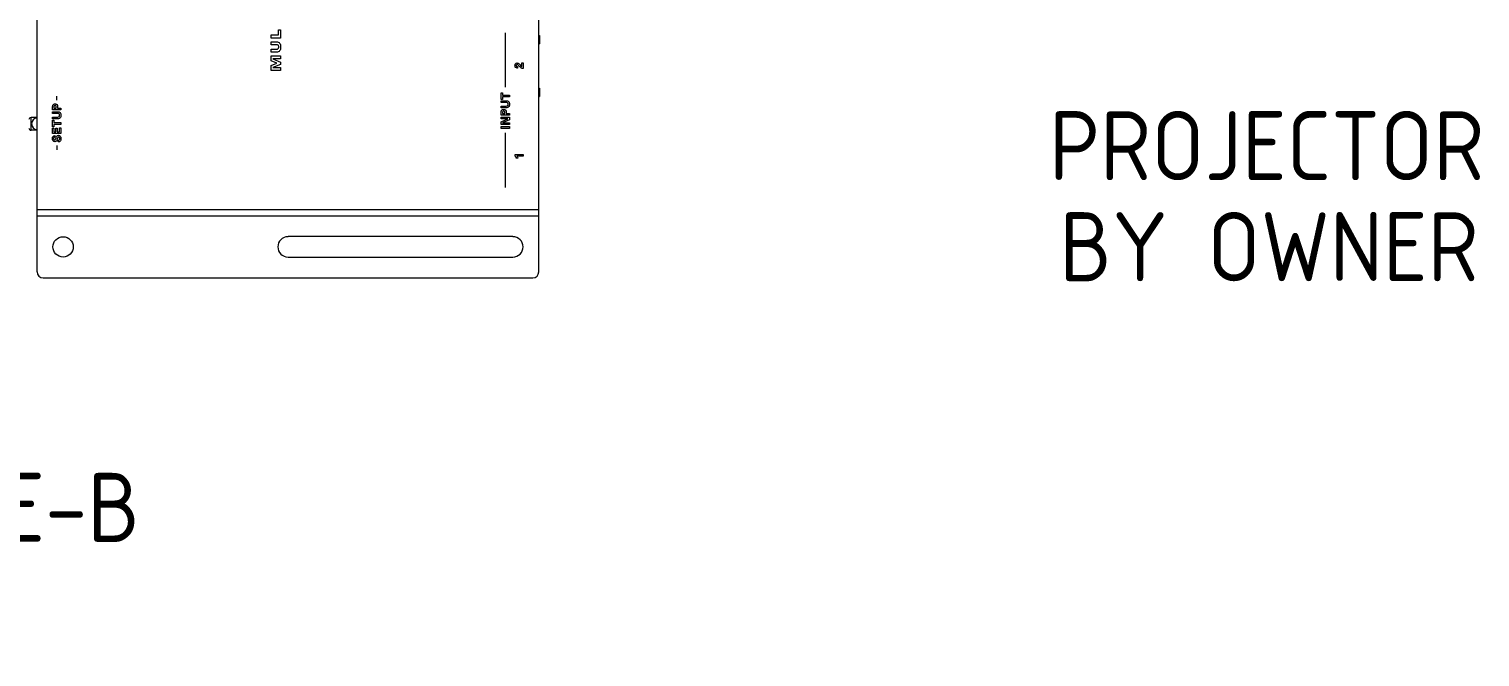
# Model space of a CAD drawing. Header units: millimetres. Extents: x 52029 to 181395, y -167683 to -9934.
# Drawn here: x 69062 to 74319, y -16707 to -14434 of the extents above; entities that cross this region are included whole.
import ezdxf

# ---------------------------------------------------------------- set-up
doc = ezdxf.new("R2010")
doc.units = ezdxf.units.MM
doc.header["$LTSCALE"] = 3
doc.layers.add('FUR', color=8, linetype='Continuous', lineweight=5)
doc.styles.add('style1', font='isocp.shx', dxfattribs={"height": 1})

# ---------------------------------------------------------------- blocks, each defined once
blk = doc.blocks.new('hdmd400rx')
at = {"color": 7, "linetype": 'Continuous'}
for p, q in [((-144.38, 179.53), (-144.38, 2.21)), ((-142.16, 181.74), (142.16, 181.74)), ((-121.87, 181.74), (-121.87, 0)), ((-119.66, 0), (-119.66, 181.74)), ((-90.87, 181.74), (-90.87, 183.96)), ((-90.87, 183.96), (-86.29, 183.96)), ((-88.62, 183.74), (-88.55, 183.74)), ((-86.29, 181.74), (-86.29, 183.96)), ((-96.45, 174.67), (-97.98, 174.67)), ((-95.13, 174.1), (-95.13, 174.14)), ((-95.13, 174.14), (-94.5, 174.14)), ((-94.15, 174.5), (-94.21, 174.52)), ((-94.08, 174.48), (-94.15, 174.5)), ((-93.69, 174.91), (-93.65, 174.9)), ((-92.86, 175.33), (-93.42, 175.33)), ((-92.1, 173.17), (-92.1, 176.17)), ((-92.1, 176.17), (-90.11, 176.17)), ((-91.45, 175.67), (-91.45, 174.96)), ((-90.11, 175.67), (-91.45, 175.67)), ((-91.45, 174.96), (-90.2, 174.96)), ((-91.45, 174.48), (-91.45, 173.67)), ((-90.2, 174.48), (-91.45, 174.48)), ((-91.45, 173.67), (-90.07, 173.67)), ((-90.2, 174.96), (-90.2, 174.48)), ((-90.11, 176.17), (-90.11, 175.67)), ((-90.07, 173.67), (-90.07, 173.17)), ((-89.68, 175.68), (-89.68, 176.17)), ((-89.68, 176.17), (-87.27, 176.17)), ((-88.79, 175.68), (-89.68, 175.68)), ((-88.79, 173.17), (-88.79, 175.68)), ((-88.15, 175.68), (-88.15, 173.17)), ((-87.27, 175.68), (-88.15, 175.68)), ((-87.27, 176.17), (-87.27, 175.68)), ((-86.77, 174.32), (-86.77, 176.17)), ((-86.77, 176.17), (-86.13, 176.17)), ((-86.13, 176.17), (-86.13, 174.28)), ((-84.81, 174.31), (-84.81, 176.17)), ((-84.81, 176.17), (-84.19, 176.17)), ((-84.19, 176.17), (-84.19, 174.32)), ((-83.46, 173.17), (-83.46, 176.17)), ((-83.46, 176.17), (-82.57, 176.17)), ((-82.85, 175.67), (-82.85, 174.83)), ((-82.54, 175.67), (-82.85, 175.67)), ((-82.85, 174.83), (-82.54, 174.83)), ((-82.85, 174.33), (-82.85, 173.17)), ((-82.4, 174.33), (-82.85, 174.33)), ((-80.05, 174.67), (-78.59, 174.67)), ((-90.07, 173.17), (-92.1, 173.17)), ((-88.15, 173.17), (-88.79, 173.17)), ((-82.85, 173.17), (-83.46, 173.17)), ((-69.32, 93.59), (-69.32, 96.97)), ((-69.32, 96.97), (-67.44, 96.97)), ((-68.23, 96.31), (-68.23, 93.59)), ((-67.06, 93.59), (-68.23, 96.31)), ((-67.44, 96.97), (-66.57, 94.88)), ((-66.57, 94.88), (-65.73, 96.97)), ((-65.07, 96.31), (-66.2, 93.59)), ((-65.73, 96.97), (-63.98, 96.97)), ((-65.07, 93.59), (-65.07, 96.31)), ((-63.98, 96.97), (-63.98, 93.59)), ((-62.64, 95.06), (-62.64, 96.97)), ((-62.64, 96.97), (-61.52, 96.97)), ((-61.52, 96.97), (-61.52, 95.05)), ((-59.95, 95.05), (-59.95, 96.97)), ((-59.95, 96.97), (-58.86, 96.97)), ((-58.86, 96.97), (-58.86, 95.06)), ((-57.51, 93.59), (-57.51, 96.97)), ((-57.51, 96.97), (-56.36, 96.97)), ((-56.36, 96.97), (-56.36, 94.33)), ((-136.82, 90.86), (-136.82, 9.37)), ((-129.43, 9.37), (-129.43, 90.86)), ((-68.23, 93.59), (-69.32, 93.59)), ((-66.2, 93.59), (-67.06, 93.59)), ((-63.98, 93.59), (-65.07, 93.59)), ((-54.6, 93.59), (-57.51, 93.59)), ((-56.36, 94.33), (-54.6, 94.33)), ((-54.6, 94.33), (-54.6, 93.59)), ((-91.89, 12.14), (-111.61, 12.14)), ((-90.22, 10.67), (-90.22, 13.67)), ((-90.22, 13.67), (-89.58, 13.67)), ((-89.58, 10.67), (-90.22, 10.67)), ((-89.58, 13.67), (-89.58, 10.67)), ((-88.84, 10.67), (-88.84, 13.67)), ((-88.84, 13.67), (-87.91, 13.67)), ((-88.26, 10.67), (-88.84, 10.67)), ((-87.1, 10.67), (-88.26, 13.15)), ((-88.26, 13.15), (-88.26, 10.67)), ((-87.91, 13.67), (-86.78, 11.26)), ((-86.21, 10.67), (-87.1, 10.67)), ((-86.78, 11.26), (-86.78, 13.67)), ((-86.78, 13.67), (-86.21, 13.67)), ((-86.21, 13.67), (-86.21, 10.67)), ((-85.47, 10.67), (-85.47, 13.67)), ((-85.47, 13.67), (-84.58, 13.67)), ((-84.86, 10.67), (-85.47, 10.67)), ((-84.86, 13.17), (-84.86, 12.33)), ((-84.55, 13.17), (-84.86, 13.17)), ((-84.86, 12.33), (-84.55, 12.33)), ((-84.86, 11.83), (-84.86, 10.67)), ((-84.41, 11.83), (-84.86, 11.83)), ((-82.79, 11.82), (-82.79, 13.67)), ((-82.79, 13.67), (-82.15, 13.67)), ((-82.15, 13.67), (-82.15, 11.78)), ((-80.83, 11.81), (-80.83, 13.67)), ((-80.83, 13.67), (-80.22, 13.67)), ((-80.22, 13.67), (-80.22, 11.82)), ((-79.72, 13.18), (-79.72, 13.67)), ((-79.72, 13.67), (-77.31, 13.67)), ((-78.84, 13.18), (-79.72, 13.18)), ((-78.84, 10.67), (-78.84, 13.18)), ((-78.19, 10.67), (-78.84, 10.67)), ((-77.31, 13.18), (-78.19, 13.18)), ((-78.19, 13.18), (-78.19, 10.67)), ((-77.31, 13.67), (-77.31, 13.18)), ((-55.61, 12.14), (-75.33, 12.14)), ((-100.98, 7.56), (-100.98, 8.14)), ((-100.32, 5.67), (-100.32, 7.92)), ((-99.7, 5.67), (-100.32, 5.67)), ((-100.27, 8.57), (-99.7, 8.57)), ((-99.7, 8.57), (-99.7, 5.67)), ((-68.53, 6.29), (-68.35, 6.44)), ((-68.53, 5.68), (-68.53, 6.29)), ((-66.52, 5.68), (-68.53, 5.68)), ((-68.41, 7.77), (-68.41, 7.81)), ((-67.86, 7.77), (-68.41, 7.77)), ((-67.86, 6.17), (-66.52, 6.17)), ((-66.52, 6.17), (-66.52, 5.68)), ((-142.16, 0), (142.16, 0)), ((-79.36, 0), (-62.45, 0)), ((-78.62, 0), (-78.62, -0.3)), ((-75.66, -0.3), (-78.62, -0.3)), ((-75.66, 0), (-75.66, -0.3)), ((-59.57, 0), (-59.57, -0.3)), ((-56.62, -0.3), (-59.57, -0.3)), ((-56.62, 0), (-56.62, -0.3))]:
    blk.add_line(p, q, dxfattribs=at)
blk.add_circle((-133.13, 172.36), 3.69, dxfattribs=at)
for centre, radius, start, end in [((-90.13, 183.96), 0.738, 90, 180), ((-87.03, 183.96), 0.738, 0, 90), ((-142.16, 179.53), 2.21, 90, 180), ((-88.62, 181.67), 2.07, 90, 177.9532), ((-88.55, 181.67), 2.07, 2.0468, 90), ((-133.13, 90.86), 3.69, 0, 180), ((-133.13, 9.37), 3.69, 180, 0), ((-142.16, 2.21), 2.21, 180, 270)]:
    blk.add_arc(centre, radius, start, end, dxfattribs=at)
for points, knots in [([(-94.54, 173.2), (-94.65, 173.24), (-95, 173.41), (-95.13, 173.84), (-95.13, 174.1)], [0, 0, 0, 0, 0.298864, 1, 1, 1, 1]), ([(-94.21, 174.52), (-94.41, 174.59), (-94.72, 174.68), (-95, 175.01), (-95.06, 175.36), (-95, 175.72), (-94.74, 176.02), (-94.36, 176.19), (-93.91, 176.24), (-93.59, 176.21), (-93.44, 176.16), (-93.43, 176.15)], [0, 0, 0, 0, 0.186649, 0.278445, 0.37666, 0.487179, 0.59486, 0.715002, 0.857135, 0.988976, 1, 1, 1, 1]), ([(-93.65, 174.9), (-93.49, 174.85), (-93.23, 174.75), (-92.91, 174.56), (-92.75, 174.3), (-92.72, 173.98), (-92.78, 173.62), (-93.05, 173.32), (-93.38, 173.18), (-93.68, 173.13), (-93.95, 173.11), (-94.21, 173.13), (-94.41, 173.16), (-94.51, 173.19), (-94.54, 173.2)], [0, 0, 0, 0, 0.137026, 0.227324, 0.297852, 0.378571, 0.482324, 0.583019, 0.697711, 0.763642, 0.837108, 0.912818, 0.979528, 1, 1, 1, 1]), ([(-94.5, 174.14), (-94.5, 173.98), (-94.45, 173.72), (-94.16, 173.56), (-93.93, 173.53), (-93.7, 173.56), (-93.52, 173.65), (-93.41, 173.78), (-93.37, 173.89), (-93.37, 173.94)], [0, 0, 0, 0, 0.280171, 0.408448, 0.563787, 0.692788, 0.806939, 0.909746, 1, 1, 1, 1]), ([(-93.42, 175.33), (-93.43, 175.46), (-93.5, 175.66), (-93.74, 175.79), (-93.94, 175.82), (-94.14, 175.8), (-94.3, 175.72), (-94.41, 175.59), (-94.44, 175.48), (-94.43, 175.43)], [0, 0, 0, 0, 0.26221, 0.385948, 0.528636, 0.666836, 0.784947, 0.891335, 1, 1, 1, 1]), ([(-94.43, 175.43), (-94.42, 175.32), (-94.18, 175.06), (-93.89, 174.98), (-93.69, 174.91)], [0, 0, 0, 0, 0.346767, 1, 1, 1, 1]), ([(-93.37, 173.94), (-93.37, 173.95), (-93.38, 174.06), (-93.61, 174.33), (-93.9, 174.42), (-94.08, 174.48)], [0, 0, 0, 0, 0.016472, 0.36692, 1, 1, 1, 1]), ([(-93.43, 176.15), (-93.32, 176.12), (-93, 175.96), (-92.86, 175.58), (-92.86, 175.35)], [0, 0, 0, 0, 0.322399, 1, 1, 1, 1]), ([(-84.19, 174.32), (-84.19, 174.14), (-84.22, 173.81), (-84.48, 173.38), (-84.85, 173.2), (-85.18, 173.13), (-85.48, 173.12), (-85.77, 173.13), (-86.11, 173.2), (-86.48, 173.38), (-86.73, 173.81), (-86.77, 174.14), (-86.77, 174.32)], [0, 0, 0, 0, 0.132766, 0.243003, 0.356996, 0.423757, 0.499545, 0.575944, 0.643, 0.756553, 0.866326, 1, 1, 1, 1]), ([(-86.13, 174.28), (-86.13, 174.1), (-86.06, 173.81), (-85.74, 173.63), (-85.46, 173.6), (-85.18, 173.63), (-84.85, 173.82), (-84.81, 174.12), (-84.81, 174.31)], [0, 0, 0, 0, 0.244898, 0.358038, 0.496755, 0.633924, 0.744944, 1, 1, 1, 1]), ([(-82.57, 176.17), (-82.38, 176.17), (-82.06, 176.15), (-81.64, 175.99), (-81.39, 175.66), (-81.34, 175.26), (-81.39, 174.86), (-81.69, 174.4), (-82.13, 174.33), (-82.4, 174.33)], [0, 0, 0, 0, 0.166892, 0.290067, 0.397133, 0.523906, 0.647206, 0.753438, 1, 1, 1, 1]), ([(-82.54, 174.83), (-82.4, 174.83), (-82.17, 174.84), (-82, 175.06), (-81.98, 175.25), (-82, 175.44), (-82.17, 175.66), (-82.4, 175.67), (-82.54, 175.67)], [0, 0, 0, 0, 0.276197, 0.377381, 0.501109, 0.623803, 0.72457, 1, 1, 1, 1]), ([(-58.86, 95.06), (-58.86, 94.83), (-58.91, 94.39), (-59.3, 93.84), (-59.83, 93.63), (-60.33, 93.55), (-60.77, 93.53), (-61.21, 93.55), (-61.7, 93.63), (-62.22, 93.84), (-62.59, 94.39), (-62.64, 94.83), (-62.64, 95.06)], [0, 0, 0, 0, 0.124615, 0.229732, 0.347017, 0.41918, 0.502332, 0.584769, 0.656004, 0.770783, 0.874473, 1, 1, 1, 1]), ([(-61.52, 95.05), (-61.52, 94.83), (-61.46, 94.47), (-61.06, 94.24), (-60.73, 94.21), (-60.4, 94.24), (-60.01, 94.47), (-59.95, 94.83), (-59.95, 95.05)], [0, 0, 0, 0, 0.252794, 0.364639, 0.501754, 0.636387, 0.748311, 1, 1, 1, 1]), ([(-84.58, 13.67), (-84.39, 13.67), (-84.07, 13.65), (-83.64, 13.5), (-83.39, 13.16), (-83.35, 12.76), (-83.39, 12.36), (-83.7, 11.9), (-84.14, 11.83), (-84.41, 11.83)], [0, 0, 0, 0, 0.166892, 0.290067, 0.397133, 0.523906, 0.647206, 0.753438, 1, 1, 1, 1]), ([(-84.55, 12.33), (-84.41, 12.33), (-84.18, 12.34), (-84.01, 12.56), (-83.99, 12.75), (-84.01, 12.94), (-84.18, 13.16), (-84.41, 13.17), (-84.55, 13.17)], [0, 0, 0, 0, 0.276197, 0.377381, 0.501109, 0.623803, 0.72457, 1, 1, 1, 1]), ([(-80.22, 11.82), (-80.22, 11.64), (-80.25, 11.31), (-80.51, 10.88), (-80.87, 10.7), (-81.21, 10.63), (-81.5, 10.62), (-81.8, 10.63), (-82.14, 10.7), (-82.5, 10.88), (-82.76, 11.31), (-82.79, 11.64), (-82.79, 11.82)], [0, 0, 0, 0, 0.132766, 0.243003, 0.356996, 0.423757, 0.499545, 0.575944, 0.643, 0.756553, 0.866326, 1, 1, 1, 1]), ([(-82.15, 11.78), (-82.15, 11.6), (-82.09, 11.31), (-81.76, 11.13), (-81.48, 11.11), (-81.21, 11.13), (-80.88, 11.32), (-80.83, 11.62), (-80.83, 11.81)], [0, 0, 0, 0, 0.244898, 0.358038, 0.496755, 0.633924, 0.744944, 1, 1, 1, 1]), ([(-100.98, 8.14), (-100.85, 8.2), (-100.6, 8.32), (-100.37, 8.48), (-100.27, 8.57)], [0, 0, 0, 0, 0.521815, 1, 1, 1, 1]), ([(-100.32, 7.92), (-100.44, 7.84), (-100.65, 7.7), (-100.88, 7.59), (-100.98, 7.56)], [0, 0, 0, 0, 0.562559, 1, 1, 1, 1]), ([(-68.41, 7.81), (-68.41, 8.02), (-68.28, 8.38), (-67.85, 8.6), (-67.48, 8.65), (-67.1, 8.6), (-66.69, 8.4), (-66.53, 8.06), (-66.53, 7.83), (-66.53, 7.82)], [0, 0, 0, 0, 0.23605, 0.359235, 0.500783, 0.641429, 0.763699, 0.986206, 1, 1, 1, 1]), ([(-68.35, 6.44), (-68.03, 6.73), (-67.62, 7.15), (-67.13, 7.67), (-67.13, 7.87)], [0, 0, 0, 0, 0.680971, 1, 1, 1, 1]), ([(-67.13, 7.87), (-67.13, 7.96), (-67.19, 8.15), (-67.44, 8.23), (-67.63, 8.2), (-67.82, 8.07), (-67.86, 7.89), (-67.86, 7.77)], [0, 0, 0, 0, 0.221723, 0.443446, 0.584259, 0.70767, 1, 1, 1, 1]), ([(-66.53, 7.82), (-66.54, 7.72), (-66.6, 7.48), (-66.83, 7.11), (-67.27, 6.67), (-67.64, 6.36), (-67.86, 6.17)], [0, 0, 0, 0, 0.141163, 0.329202, 0.60006, 1, 1, 1, 1])]:
    blk.add_open_spline(points, degree=3, knots=knots, dxfattribs=at)

msp = doc.modelspace()

# ---------------------------------------------------------------- block references
at = {"layer": 'FUR', "xscale": 10, "yscale": 10, "zscale": 10, "rotation": 90}
msp.add_blockref('hdmd400rx', (70908.6, -13891.1), dxfattribs=at)

# ---------------------------------------------------------------- texts
at = {"layer": 'FUR', "color": 4, "style": 'style1'}
msp.add_text('BY OWNER', height=250, dxfattribs=at).set_placement((72794.4, -15346.7))
at = {"layer": 'FUR', "color": 7, "char_height": 250, "attachment_point": 1, "style": 'style1'}
for s, insert in [('\\pi-620.26741;PROJECTOR', (73377.3, -14730.8)), ('\\pi-551.09229;CRESTRON\\P\\pi-1157.76741;HD-MD-300-C-E-B\\P\\pi-470.26741;RECEIVER', (68077.7, -15623.8))]:
    msp.add_mtext_dynamic_manual_height_columns(s, width=384.465, gutter_width=4, heights=[0], dxfattribs=dict(at, insert=insert))

doc.saveas('drawing.dxf')
